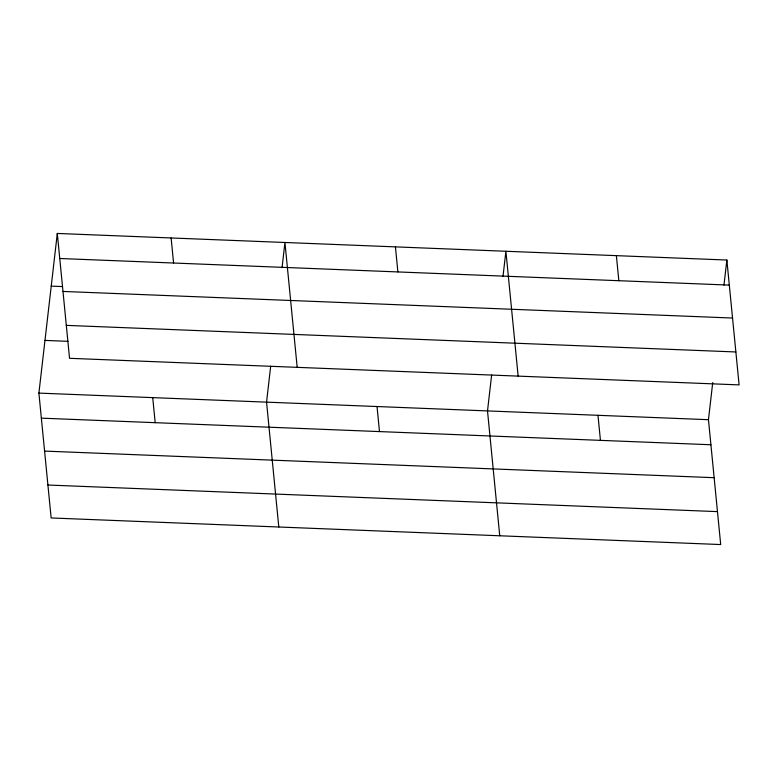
<?xml version="1.0" encoding="UTF-8"?>
<svg xmlns="http://www.w3.org/2000/svg" width="778" height="778" viewBox="0 0 778 778"><rect width="100%" height="100%" fill="white"/><g stroke="black" fill="none" stroke-linecap="round" stroke-linejoin="round"><path stroke-width="1.17" d="M712.736 382.572L708.457 419.692L720.7 544.551L51.144 517.963L38.9 393.104L57.3 233.449L726.856 260.037L739.1 384.896L69.543 358.308L57.3 233.449M270.686 366.224L266.553 402.138L278.796 526.998M282.054 267.632L284.942 242.483L297.186 367.352M491.647 374.996L487.505 410.92L499.748 535.779M503.006 276.414L505.904 251.265L518.148 376.124M723.958 285.186L726.856 260.037M59.75 258.5L729.317 285.098M51.222 286.129L62.123 286.567M62.979 291.439L732.545 318.037M66.305 325.369L735.871 351.967M44.968 340.414L67.978 341.328M38.9 393.104L708.457 419.692M41.36 418.156L710.917 444.753M44.589 451.094L714.146 477.692M47.915 485.025L717.472 511.623M616.38 255.651L618.841 280.712M597.981 415.306L600.441 440.367M395.428 246.879L397.879 271.93M377.029 406.534L379.489 431.586M171.121 237.971L173.582 263.022M152.721 397.616L155.182 422.678"/></g></svg>
